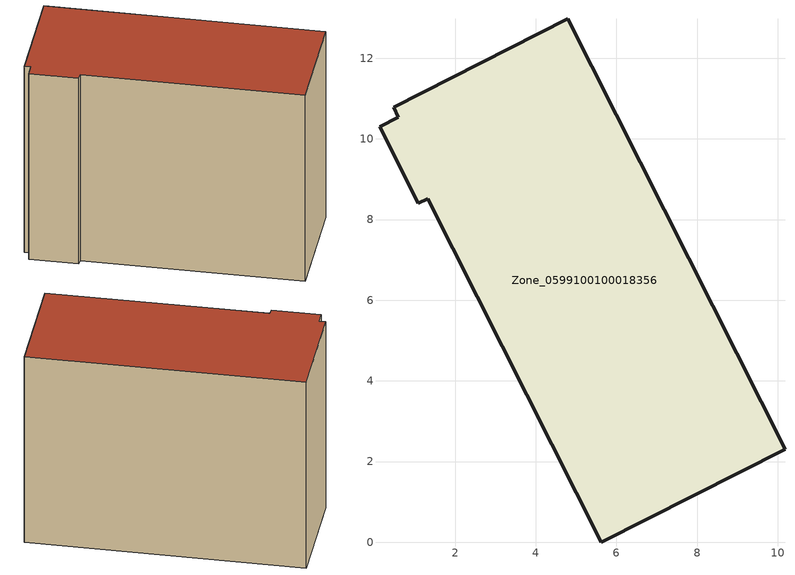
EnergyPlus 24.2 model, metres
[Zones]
Zone_0599100100018356
 floor ground (C_G): 5.63,0 1.32,8.52 1.09,8.4 0.12,10.3 0.59,10.54 0.47,10.78 4.79,12.98 10.18,2.31 z3.37
 wall outside (C_F): 1.32,8.52 5.63,0 10.18,2.31 4.79,12.98 0.47,10.78 0.59,10.54 0.12,10.3 1.09,8.4 1.32,8.52 z3.37:12.52
 roof outside (C_R): 0.47,10.78 0.59,10.54 0.12,10.3 1.09,8.4 1.32,8.52 5.63,0 10.18,2.31 4.79,12.98 z12.52
[BUILDING]
Pand.0599100100018356: North Axis=0; Terrain=City; Loads Convergence Tolerance Value=0.04; Temperature Convergence Tolerance Value=0.4; Solar Distribution=FullExterior; Maximum Number of Warmup Days=25; Minimum Number of Warmup Days=1
[Site:Location]
Rotterdam.The.Hague.AP_ZH_NLD Design_Conditions: Latitude=51.96; Longitude=4.45; Time Zone=1; Elevation=-4.5
[SITE:GROUNDTEMPERATURE:BUILDINGSURFACE]
18, 18, 18, 18, 18, 18, 18, 18, 18, 18, 18, 18
[MATERIAL] Thermal Absorptance=0.9; Solar Absorptance=0.7; Visible Absorptance=0.7
Name | Roughness | Thickness | Conductivity | Density | Specific Heat
G.TI.2015-2018 | MediumSmooth | 0.15 | 0.0428571 | 540 | 1210
F.TI.2015-2018 | Rough | 0.3 | 0.0666667 | 1920 | 840
R.TI.2015-2018 | MediumRough | 0.2 | 0.0333333 | 1500 | 1000
[CONSTRUCTION]
C_G: G.TI.2015-2018
C_F: F.TI.2015-2018
C_R: R.TI.2015-2018
[ZONE]
Zone_0599100100018356: Type=1; Multiplier=1; Ceiling Height=Autocalculate; Volume=Autocalculate; Floor Area=autocalculate; Part of Total Floor Area=Yes
[ZONEINFILTRATION:DESIGNFLOWRATE]
Infil_Zone_0599100100018356: Zone or ZoneList or Space or SpaceList=Zone_0599100100018356; Schedule=AlwaysOn; Design Flow Rate Calculation Method=Flow/Area; Flow Rate per Floor Area=0.0015; Constant Term Coefficient=1; Temperature Term Coefficient=0; Velocity Term Coefficient=0; Velocity Squared Term Coefficient=0
[HVACTEMPLATE:ZONE:IDEALLOADSAIRSYSTEM]
Zone_0599100100018356: Maximum Heating Supply Air Temperature=50; Minimum Cooling Supply Air Temperature=13; Maximum Heating Supply Air Humidity Ratio=0.0156; Minimum Cooling Supply Air Humidity Ratio=0.0077; Heating Limit=NoLimit; Cooling Limit=NoLimit; Dehumidification Control Type=ConstantSensibleHeatRatio; Cooling Sensible Heat Ratio=0.7; Dehumidification Setpoint=60; Humidification Control Type=None; Humidification Setpoint=30; Outdoor Air Method=None; Outdoor Air Flow Rate per Person=0.00944; Outdoor Air Flow Rate per Zone Floor Area=0; Outdoor Air Flow Rate per Zone=0; Demand Controlled Ventilation Type=None; Outdoor Air Economizer Type=NoEconomizer; Heat Recovery Type=None; Sensible Heat Recovery Effectiveness=0.7; Latent Heat Recovery Effectiveness=0.65
[ZONECONTROL:THERMOSTAT]
ThermostatControl_Zone_0599100100018356: Zone or ZoneList=Zone_0599100100018356; Control Type Schedule=DualSetpointControlType; Control 1=Thermostat_Zone_0599100100018356; Temperature Difference Between Cutout And Setpoint=0
[THERMOSTATSETPOINT:DUALSETPOINT]
Thermostat_Zone_0599100100018356: Heating Setpoint Temperature Schedule=HeatingSetpoint_Zone_0599100100018356; Cooling Setpoint Temperature Schedule=CoolingSetpoint_Zone_0599100100018356
[SCHEDULE:COMPACT]
HeatingSetpoint_Zone_0599100100018356: Through: 12/31, For: AllDays, Until: 24:00, 21
CoolingSetpoint_Zone_0599100100018356: Through: 12/31, For: AllDays, Until: 24:00, 24
DualSetpointControlType: Through: 12/31, For: AllDays, Until: 24:00, 4
AlwaysOn: Through: 12/31, For: AllDays, Until: 24:00, 1
